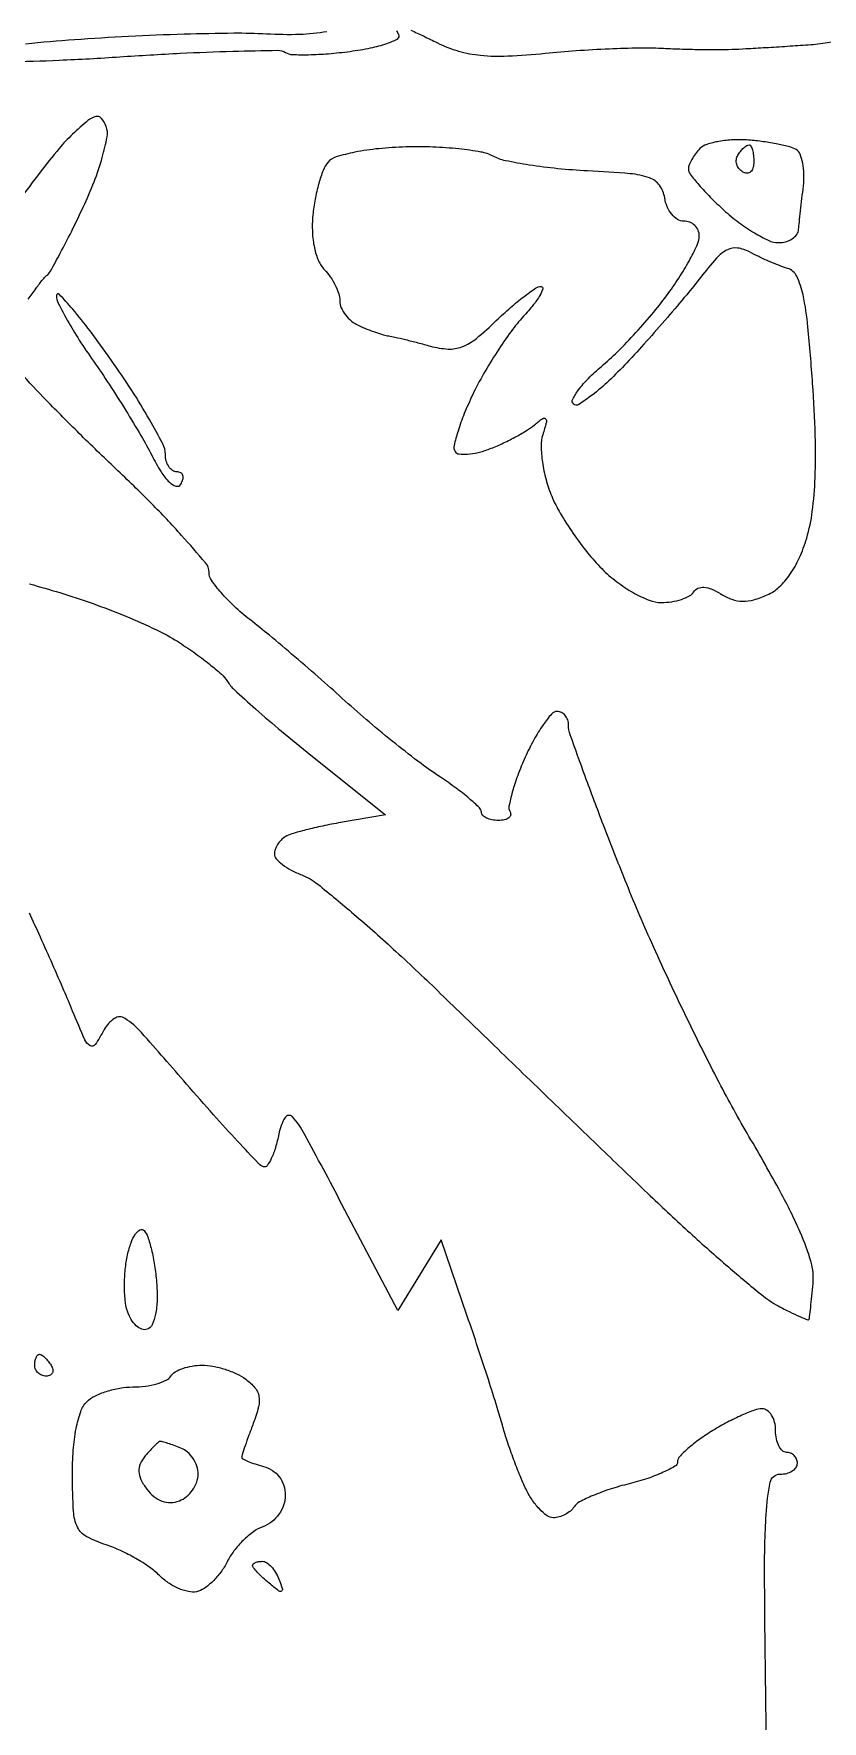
# Model space of a CAD drawing. Extents: x 0 to 102, y 0 to 135.
# Drawn here: x 64.88 to 71, y 37.59 to 50.69 of the extents above; entities that cross this region are included whole.
import ezdxf

# ---------------------------------------------------------------- set-up
doc = ezdxf.new("R2010")
doc.units = 0
doc.header["$MEASUREMENT"] = 0

msp = doc.modelspace()

# ---------------------------------------------------------------- linework, layer by layer
for points in [[(64.672989, 50.476827, 0.008852), (65.079934, 50.48738, 0.00577), (65.549185, 50.513294, -0.004021), (66.018787, 50.540876, -0.006129), (66.426844, 50.55654, -0.002526), (66.775001, 50.563872, -0.143365), (66.836566, 50.546914, 0.129944), (66.888109, 50.531244, 0.013664), (67.015187, 50.530053, 0.016182), (67.169191, 50.537809, 0.012303), (67.337219, 50.555904, 0.017494), (67.496691, 50.582765, 0.032369), (67.623362, 50.617355, 0.040474), (67.707079, 50.653959, 0.432042), (67.715696, 50.686085, -0.032174), (67.700589, 50.714459, -0.068123)], [(67.15605, 50.708617, -0.038397), (66.945874, 50.686385, -0.021324), (66.688003, 50.689997, 0.016597), (66.433841, 50.69596, 0.005044), (66.048625, 50.688324, 0.005045), (65.616876, 50.671045, 0.005483), (65.19738, 50.6454, 0.007043), (64.817955, 50.612647, 0.012978)], [(67.809634, 50.71954, -0.006659), (67.906428, 50.675036, -0.004616), (68.014703, 50.622264, 0.045076), (68.179059, 50.558015, 0.046591), (68.350458, 50.525151, 0.035603), (68.560802, 50.519859, 0.013677), (68.852551, 50.541305, -0.007861), (69.092423, 50.561745, -0.006488), (69.348691, 50.576191, -0.006559), (69.584227, 50.58331, -0.017374), (69.7527, 50.580337, 0.005049), (69.897755, 50.574199, 0.004063), (70.053823, 50.570442, 0.004107), (70.198075, 50.569326, 0.010484), (70.3026, 50.571569, 0.003162), (70.409627, 50.576789, 0.001099), (70.563802, 50.585627, 0.001092), (70.733539, 50.596104, 0.001272), (70.8948, 50.606823, 0.022665), (71.045172, 50.624076, 0.039431), (71.167141, 50.653714, 0.048623), (71.251511, 50.690823, 0.271183), (71.2755, 50.7318, -0.054664)], [(64.83884, 48.630896, -0.009157), (64.89881, 48.715731, -0.007978), (64.951548, 48.785163, -0.060334), (64.980625, 48.8142, 0.099566), (65.01074, 48.84937, 0.004614), (65.086531, 48.987966, 0.007496), (65.172998, 49.155607, 0.005297), (65.265279, 49.346343, 0.017949), (65.349756, 49.543875, 0.022672), (65.412803, 49.732298, 0.021582), (65.450763, 49.891262, 0.140324), (65.443641, 49.972366, 0.081613), (65.406675, 50.035563, 0.28385), (65.36376, 50.050047, 0.119465), (65.302207, 50.019132, 0.012736), (65.18188, 49.911727, 0.031189), (65.078244, 49.801425, 0.008766), (64.930661, 49.616801, 0.008803), (64.770812, 49.401759, 0.009172)], [(64.848753, 46.42084, -0.004117), (65.083355, 46.35307, -0.014142), (65.334187, 46.270578, -0.011688), (65.59661, 46.16898, -0.011857), (65.833036, 46.064397, -0.030737), (65.996344, 45.974833, -0.013352), (66.123489, 45.889739, -0.014687), (66.24184, 45.800537, -0.014201), (66.338177, 45.71879, -0.069022), (66.384268, 45.664172, 0.065745), (66.437623, 45.600102, 0.005138), (66.603055, 45.450613, 0.006934), (66.805405, 45.27645, 0.005245), (67.032137, 45.09072), (67.610974, 44.62662), (67.263488, 44.5673, 0.009506), (67.124341, 44.540814, 0.011162), (66.993606, 44.510282, 0.01015), (66.884683, 44.479896, 0.065399), (66.8327, 44.456497, 0.06315), (66.800836, 44.430745, 0.051553), (66.77387, 44.396138, 0.053373), (66.75552, 44.358371, 0.086625), (66.7494, 44.323313, 0.185191), (66.763544, 44.286434, 0.046349), (66.81176, 44.241903, 0.041042), (66.880419, 44.197795, 0.031428), (66.96169, 44.1609, -0.079163), (67.08609, 44.089455, -0.006968), (67.366114, 43.856808, -0.008987), (67.693039, 43.567075, -0.006876), (68.04034, 43.239037, 0.000502), (68.427441, 42.863954, 0.000325), (68.875868, 42.430886, 0.000327), (69.314375, 42.008502, 0.000621), (69.6681, 41.669072, 0.006058), (69.976673, 41.380788, 0.007268), (70.27418, 41.117334, 0.006332), (70.530361, 40.902618, 0.04717), (70.66215, 40.814256, 0.008438), (70.751863, 40.767609, 0.014408), (70.828478, 40.732119, 0.008291), (70.891217, 40.706447, 0.439406), (70.901673, 40.711577, 0.043158), (70.90514, 40.728651, 0.001235), (70.913426, 40.802603, 0.002496), (70.922535, 40.889762, 0.001714), (70.932033, 40.9887, 0.094569), (70.915954, 41.155147, 0.031558), (70.832153, 41.386173, 0.022213), (70.680048, 41.69669, 0.007704), (70.434186, 42.1308, -0.013164), (70.202872, 42.549827, -0.006943), (69.936814, 43.081228, -0.006903), (69.679351, 43.633128, -0.010577), (69.473091, 44.1189, -0.003098), (69.304591, 44.547995, -0.004577), (69.162549, 44.926698, -0.002166), (69.046233, 45.250005, -0.085784), (69.033465, 45.32445, 0.082549), (69.026804, 45.364838, 0.092568), (69.007494, 45.399136, 0.100768), (68.978699, 45.422069, 0.118473), (68.944864, 45.4302, 0.217279), (68.90138, 45.410368, 0.026556), (68.8354, 45.325682, 0.027562), (68.764312, 45.210685, 0.019405), (68.696828, 45.074394, 0.015606), (68.638836, 44.933209, 0.021751), (68.596522, 44.803368, 0.018997), (68.570984, 44.696014, 0.189505), (68.579057, 44.651394, -0.190336), (68.583615, 44.625974, -0.185236), (68.569643, 44.603938, -0.109821), (68.536294, 44.589021, -0.050507), (68.488693, 44.5842, -0.046115), (68.438169, 44.58887, -0.065683), (68.395374, 44.602838, -0.085294), (68.36637, 44.623407, -0.19612), (68.356222, 44.64765, 0.201439), (68.341307, 44.682282, 0.014691), (68.262791, 44.75357, 0.018679), (68.160334, 44.834819, 0.012969), (68.038972, 44.91913, -0.016587), (67.888004, 45.025636, -0.006894), (67.691066, 45.178909, -0.006812), (67.484432, 45.349022, -0.008743), (67.2993, 45.511355, 0.004384), (67.114147, 45.676584, 0.00328), (66.907364, 45.855496, 0.003316), (66.710381, 46.021436, 0.007566), (66.55905, 46.143389, -0.02172), (66.437585, 46.247078, -0.02729), (66.334992, 46.353691, -0.027351), (66.260908, 46.449754, -0.151709), (66.2418, 46.51128, 0.177739), (66.214979, 46.584348, 0.007379), (66.028838, 46.797279, 0.012004), (65.79461, 47.045138, 0.008156), (65.516823, 47.31631, -0.005052), (65.233227, 47.589734, -0.006688), (64.980944, 47.844664, -0.004927), (64.775197, 48.062464, -0.064012)], [(70.571704, 36.890824, 0.003392), (70.566571, 37.62585, -0.001734), (70.555276, 38.722545, -0.01615), (70.567329, 39.19572, -0.035344), (70.599675, 39.446206, -0.357035), (70.675427, 39.5082, 0.06089), (70.726964, 39.5145, 0.07949), (70.77061, 39.533051, 0.097404), (70.799831, 39.560534, 0.156728), (70.8102, 39.5928, 0.099038), (70.803741, 39.625087, 0.097945), (70.785349, 39.652549, 0.097945), (70.757887, 39.670941, 0.099038), (70.7256, 39.6774, -0.191087), (70.693293, 39.690215, -0.088204), (70.665851, 39.727103, -0.068025), (70.647234, 39.781846, -0.048028), (70.641, 39.8466, 0.060634), (70.633128, 39.911279, 0.079467), (70.609936, 39.966005, 0.097611), (70.575582, 40.002583, 0.157568), (70.53525, 40.015484, 0.086371), (70.477672, 40.005285, 0.01697), (70.379797, 39.966016, 0.017536), (70.26757, 39.911726, 0.015476), (70.15455, 39.847527, 0.018705), (70.049245, 39.77779, 0.025592), (69.960367, 39.706865, 0.024232), (69.894888, 39.642972, 0.18952), (69.8796, 39.604087, -0.267047), (69.859666, 39.569426, -0.025292), (69.769244, 39.522765, -0.027004), (69.647874, 39.475435, -0.01779), (69.503921, 39.43369, 0.016512), (69.356241, 39.391272, 0.020975), (69.223231, 39.342016, 0.019511), (69.117378, 39.292747, 0.136483), (69.075929, 39.254446, -0.079872), (69.047918, 39.222054, -0.053415), (69.00716, 39.194665, -0.052537), (68.960603, 39.176071, -0.068858), (68.915287, 39.1698, -0.157978), (68.866128, 39.18573, -0.048137), (68.806722, 39.238141, -0.04284), (68.747573, 39.313411, -0.035464), (68.697825, 39.40245, -0.013802), (68.651008, 39.509869, -0.007997), (68.600416, 39.641313, -0.007988), (68.553859, 39.774857, -0.013304), (68.519471, 39.8889, 0.008936), (68.479853, 40.024561, 0.002301), (68.41098, 40.242105, 0.002341), (68.330103, 40.48956, 0.00238), (68.247346, 40.7349), (68.044442, 41.3271), (67.876177, 41.052716), (67.707912, 40.778332), (67.274254, 41.602616, 0.00219), (66.983586, 42.149285, 0.059771), (66.88991, 42.282612, 0.511112), (66.831953, 42.276442, 0.079731), (66.783762, 42.148645, -0.021903), (66.757498, 42.043722, -0.037351), (66.725364, 41.959312, -0.045595), (66.69242, 41.903026, -0.34391), (66.66477, 41.894845, -0.109812), (66.625191, 41.921551, -0.002351), (66.463784, 42.093504, -0.0053), (66.277279, 42.298389, -0.003536), (66.067848, 42.53679, 0.003447), (65.716353, 42.93705, 0.064918), (65.590208, 43.046273, 0.299895), (65.507283, 43.046377, 0.123895), (65.427776, 42.95979, -0.023702), (65.357914, 42.844201, -0.396852), (65.317988, 42.835098, -0.158084), (65.277805, 42.88038, -0.005299), (65.182954, 43.1037, 0.004018), (65.115606, 43.263404, 0.001938), (65.026899, 43.466951, 0.001921), (64.932777, 43.678451, 0.002755), (64.847614, 43.8651, -0.011323)], [(71.2948, 38.399682, 0.000085), (71.307258, 37.847058, 0.026541)]]:
    msp.add_lwpolyline(points, format="xyb")
for points in [[(67.769679, 49.813242, 0.017537), (67.560199, 49.800106, 0.024709), (67.375121, 49.772682, 0.02498), (67.229312, 49.736, 0.146449), (67.164282, 49.692718, 0.080529), (67.12839, 49.631742, 0.023656), (67.093702, 49.528454, 0.023093), (67.065155, 49.406811, 0.02292), (67.047861, 49.28275, 0.033922), (67.044594, 49.151341, 0.042027), (67.060084, 49.029993, 0.047572), (67.091955, 48.929127, 0.096367), (67.138317, 48.860368, -0.045561), (67.183739, 48.805818, -0.037082), (67.222137, 48.740156, -0.038437), (67.248495, 48.673816, -0.07548), (67.257, 48.617794, 0.103212), (67.267934, 48.56539, 0.061725), (67.30049, 48.510419, 0.057934), (67.348437, 48.461338, 0.063243), (67.40505, 48.426236, 0.012743), (67.467937, 48.399409, 0.011406), (67.534462, 48.374754, 0.01152), (67.595215, 48.355355, 0.034642), (67.6377, 48.345998, -0.019124), (67.684861, 48.337135, -0.003895), (67.767577, 48.317611, -0.004099), (67.863431, 48.293362, -0.003835), (67.961034, 48.267015, 0.054206), (68.097725, 48.244533, 0.106426), (68.206078, 48.261723, 0.079521), (68.317512, 48.326731, 0.020744), (68.472662, 48.465102, -0.012777), (68.582672, 48.566406, -0.017244), (68.687498, 48.651904, -0.014331), (68.777708, 48.716448, -0.149188), (68.820805, 48.7296, -0.503308), (68.833656, 48.712276, -0.060824), (68.811125, 48.661259, -0.034996), (68.759038, 48.586308, -0.016523), (68.68218, 48.49695, 0.0285), (68.587451, 48.381326, 0.013605), (68.478556, 48.222903, 0.013438), (68.373468, 48.050773, 0.018617), (68.289327, 47.890725, 0.014987), (68.223796, 47.742717, 0.021214), (68.17515, 47.607106, 0.018068), (68.144601, 47.49492, 0.198369), (68.15197, 47.449808, 0.224856), (68.183157, 47.429603, 0.050757), (68.248011, 47.427586, 0.043116), (68.330543, 47.440611, 0.030165), (68.420473, 47.468726, 0.017892), (68.516186, 47.509091, 0.014365), (68.616172, 47.559079, 0.014606), (68.705995, 47.610693, 0.035508), (68.768081, 47.65518, -0.017695), (68.833305, 47.705523, -0.38945), (68.855236, 47.70286, -0.247885), (68.861314, 47.675838, -0.010654), (68.832927, 47.579312, 0.081866), (68.820104, 47.490856, 0.031454), (68.830344, 47.366698, 0.030114), (68.858669, 47.230731, 0.032557), (68.902603, 47.102754, 0.033698), (68.969551, 46.968692, 0.018293), (69.068542, 46.813263, 0.01815), (69.181293, 46.66182, 0.027287), (69.291187, 46.539228, 0.033716), (69.407107, 46.43797, 0.033508), (69.535817, 46.352981, 0.035577), (69.658751, 46.29428, 0.093863), (69.754215, 46.2762, 0.038048), (69.834526, 46.28232, 0.041651), (69.910509, 46.300542, 0.04572), (69.971863, 46.327209, 0.12968), (70.005429, 46.359068, -0.158029), (70.038022, 46.38673, -0.117617), (70.08494, 46.394116, -0.0812), (70.145062, 46.379399, -0.039054), (70.215654, 46.342632, 0.054997), (70.301551, 46.301312, 0.079635), (70.384244, 46.286303, 0.073084), (70.472647, 46.297438, 0.0391), (70.576294, 46.335198, 0.080963), (70.668749, 46.396981, 0.0533), (70.75267, 46.493904, 0.04619), (70.82495, 46.621677, 0.032861), (70.882447, 46.775929, 0.041536), (70.92618, 46.983069, 0.021731), (70.947677, 47.245959, 0.017525), (70.948686, 47.572018, 0.009203), (70.928274, 47.97699, 0.006288), (70.892501, 48.415813, 0.030035), (70.853964, 48.664121, 0.056303), (70.804903, 48.809, 0.212614), (70.73414, 48.87017, -0.019267), (70.670841, 48.892018, -0.009255), (70.591357, 48.924633, -0.009161), (70.509578, 48.961765, -0.012939), (70.438262, 48.998029, 0.089401), (70.345749, 49.028478, 0.155784), (70.266877, 49.014984, 0.090915), (70.182074, 48.949188, 0.018252), (70.059411, 48.801503, -0.009835), (69.950845, 48.666221, -0.00422), (69.800859, 48.489727, -0.004173), (69.637867, 48.304327, -0.005493), (69.485941, 48.138108, -0.015145), (69.34555, 47.996697, -0.025001), (69.217773, 47.887148, -0.022456), (69.112466, 47.812943, -0.352144), (69.071619, 47.817381, -0.325364), (69.065735, 47.854727, -0.041855), (69.111136, 47.927708, -0.03602), (69.187457, 48.016112, -0.021779), (69.28937, 48.10974, 0.021154), (69.412839, 48.222888, 0.011348), (69.555867, 48.372174, 0.01128), (69.695102, 48.531328, 0.017319), (69.807593, 48.67581, 0.014949), (69.899944, 48.811668, 0.018116), (69.977945, 48.944523, 0.01692), (70.035039, 49.059521, 0.107154), (70.0488, 49.122993, 0.105115), (70.039537, 49.166569, 0.099178), (70.013252, 49.203652, 0.096403), (69.973979, 49.228506, 0.093277), (69.927784, 49.2372, -0.138846), (69.879519, 49.250866, -0.083435), (69.834375, 49.290328, -0.072149), (69.799104, 49.348914, -0.062455), (69.779734, 49.418062, 0.120679), (69.739762, 49.5157, 0.152697), (69.661876, 49.573566, 0.0635), (69.511088, 49.605562, 0.008123), (69.180035, 49.62745, -0.012309), (68.949041, 49.644665, -0.013922), (68.728518, 49.672788, -0.013212), (68.543205, 49.706722, -0.071085), (68.447125, 49.741736, 0.079698), (68.353311, 49.774115, 0.017031), (68.182025, 49.798117, 0.017394), (67.979437, 49.812398, 0.015789)], [(70.430491, 49.866861, 0.030394), (70.313849, 49.869008, 0.033106), (70.201143, 49.856726, 0.03515), (70.107217, 49.833242, 0.118075), (70.053559, 49.800319, 0.034534), (70.019363, 49.761043, 0.03332), (69.990449, 49.716978, 0.03516), (69.970371, 49.674746, 0.093649), (69.9642, 49.642087, 0.16505), (69.977486, 49.602937, 0.014268), (70.044967, 49.519971, 0.017586), (70.133833, 49.423915, 0.012733), (70.23915, 49.323087, 0.023898), (70.355282, 49.227167, 0.026066), (70.476823, 49.145706, 0.026765), (70.587222, 49.087553, 0.104013), (70.66215, 49.07048, 0.069073), (70.719458, 49.077459, 0.080343), (70.769544, 49.099793, 0.0921), (70.804851, 49.133585, 0.133962), (70.819846, 49.17375, -0.003662), (70.825344, 49.229503, -0.001035), (70.834722, 49.316255, -0.001043), (70.845725, 49.414227, -0.001102), (70.856941, 49.510374, 0.03544), (70.86132, 49.602521, 0.042903), (70.851898, 49.688527, 0.048244), (70.831351, 49.75706, 0.158693), (70.801227, 49.792646, 0.074082), (70.751578, 49.81397, 0.015055), (70.658019, 49.835648, 0.015566), (70.546685, 49.854351, 0.014034)], [(70.434493, 49.8294, -0.279105), (70.448886, 49.820687, -0.051652), (70.460841, 49.790656, -0.042195), (70.469094, 49.748046, -0.026751), (70.4718, 49.697507, -0.067432), (70.465488, 49.650917, -0.140899), (70.446543, 49.619967, -0.190788), (70.418472, 49.609256, -0.136093), (70.38582, 49.618753, -0.090427), (70.356694, 49.645025, -0.095498), (70.339394, 49.679416, -0.099685), (70.336533, 49.716527, -0.108373), (70.348513, 49.750646, -0.031646), (70.369888, 49.780788, -0.037297), (70.393847, 49.806266, -0.040575), (70.416862, 49.824145, -0.145859)], [(65.4804, 48.161961, 0.007503), (65.317991, 48.385285, 0.014957), (65.181656, 48.556072, 0.015681), (65.079283, 48.669331, 0.6751), (65.0574, 48.66051, 0.116916), (65.071695, 48.600212, 0.011721), (65.141697, 48.468651, 0.014215), (65.234468, 48.314187, 0.010844), (65.34437, 48.15039, -0.008402), (65.466352, 47.970493, -0.00618), (65.595661, 47.767277, -0.006248), (65.713232, 47.571953, -0.013832), (65.796852, 47.419497, 0.020501), (65.869732, 47.290725, 0.057558), (65.934038, 47.209723, 0.127514), (65.985179, 47.17968, 0.335477), (66.022475, 47.19414, 0.069295), (66.038886, 47.231365, 0.143769), (66.03861, 47.26283, 0.190144), (66.022184, 47.283559, 0.131975), (65.992993, 47.2914, -0.148915), (65.958826, 47.301807, -0.098783), (65.929718, 47.331081, -0.082177), (65.91009, 47.37484, -0.064503), (65.9034, 47.426484, 0.120773), (65.883423, 47.507982, 0.010294), (65.779144, 47.698253, 0.013151), (65.642413, 47.922151, 0.009807)], [(65.737155, 41.398912, -0.114393), (65.766109, 41.351469, -0.020637), (65.794761, 41.251408, -0.021297), (65.818937, 41.129024, -0.017858), (65.834347, 40.997614, -0.0251), (65.838543, 40.861552, -0.043861), (65.826504, 40.749498, -0.056075), (65.800974, 40.66889, -0.206192), (65.762529, 40.633407, -0.174468), (65.720642, 40.633691, -0.09733), (65.676527, 40.660514, -0.076134), (65.636815, 40.709776, -0.054847), (65.608175, 40.774444, -0.053527), (65.590754, 40.860214, -0.024153), (65.585569, 40.975025, -0.023582), (65.591759, 41.097933, -0.029692), (65.609554, 41.210463, -0.030198), (65.636478, 41.305313, -0.06465), (65.670617, 41.373177, -0.127215), (65.705675, 41.404082, -0.327096)], [(64.925507, 40.4388, -0.151918), (64.943335, 40.433255, -0.038439), (64.967214, 40.413949, -0.035638), (64.992343, 40.386583, -0.029505), (65.0151, 40.3542, -0.082592), (65.028341, 40.321874, -0.161196), (65.025709, 40.294451, -0.182303), (65.007821, 40.276223, -0.108972), (64.977793, 40.2696, -0.093332), (64.943593, 40.27604, -0.09642), (64.914518, 40.294451, -0.099167), (64.895058, 40.32192, -0.105053), (64.8882, 40.3542, -0.042167), (64.890936, 40.386589, -0.061769), (64.899159, 40.413949, -0.081139), (64.911241, 40.432501, -0.210953)], [(66.188323, 40.3542, -0.046953), (66.272011, 40.346324, -0.030501), (66.366242, 40.322397, -0.030609), (66.45619, 40.287423, -0.049874), (66.526722, 40.245935, -0.058221), (66.598566, 40.179316, -0.135418), (66.629424, 40.113359, -0.105628), (66.625918, 40.03008, -0.027701), (66.585191, 39.902028, 0.003531), (66.550865, 39.809788, 0.005094), (66.521917, 39.727696, 0.00276), (66.498576, 39.658033, 0.079613), (66.4956, 39.63946, 0.28302), (66.503378, 39.626819, 0.01735), (66.545302, 39.607446, 0.021646), (66.599955, 39.587193, 0.013957), (66.6648, 39.568287, -0.081636), (66.733671, 39.53764, -0.085829), (66.787749, 39.486974, -0.084792), (66.822138, 39.420519, -0.077243), (66.834, 39.344194, -0.082347), (66.821431, 39.268394, -0.072621), (66.784853, 39.197029, -0.071899), (66.728976, 39.138494, -0.077847), (66.66022, 39.100062, 0.068273), (66.586156, 39.060496, 0.037069), (66.507145, 38.993799, 0.036127), (66.43546, 38.912622, 0.047203), (66.383145, 38.828588, -0.042732), (66.333593, 38.747384, -0.041028), (66.270344, 38.674586, -0.043921), (66.203582, 38.619969, -0.102264), (66.144194, 38.595274, -0.102727), (66.081263, 38.596185, -0.048563), (66.003743, 38.621554, -0.045293), (65.924747, 38.665104, -0.04804), (65.856559, 38.721424, 0.044072), (65.779776, 38.785874, 0.022125), (65.672809, 38.853829, 0.021781), (65.555167, 38.9148, 0.030031), (65.444441, 38.958329, -0.042898), (65.292575, 39.022584, -0.159183), (65.221212, 39.096316, -0.100117), (65.189677, 39.217899, -0.011776), (65.181056, 39.498942, -0.020174), (65.18751, 39.693109, -0.02995), (65.210146, 39.861722, -0.034119), (65.245609, 39.994207, -0.114406), (65.292849, 40.069963, -0.081101), (65.354232, 40.114115, -0.037675), (65.445406, 40.151208, -0.036041), (65.549263, 40.176516, -0.041767), (65.65065, 40.185, 0.03216), (65.747414, 40.19123, 0.037679), (65.837461, 40.209851, 0.041055), (65.909286, 40.236993, 0.144456), (65.9457, 40.2696, -0.123721), (65.979144, 40.302097, -0.047369), (66.038538, 40.329349, -0.043214), (66.111632, 40.347945, -0.040712)], [(65.86454, 39.762, 0.178388), (65.850347, 39.75677, 0.013489), (65.819395, 39.728897, 0.017267), (65.783641, 39.692478, 0.012234), (65.745992, 39.649309, 0.069364), (65.708165, 39.588192, 0.117047), (65.697272, 39.529223, 0.101833), (65.713661, 39.465913, 0.043799), (65.759015, 39.390905, 0.065054), (65.813275, 39.333964, 0.084667), (65.876007, 39.298822, 0.090552), (65.943416, 39.287867, 0.086942), (66.011382, 39.301147, 0.082155), (66.067125, 39.333834, 0.065828), (66.114366, 39.38505, 0.06642), (66.146302, 39.446255, 0.087292), (66.1572, 39.5082, 0.080678), (66.147195, 39.5698, 0.065608), (66.117891, 39.629997, 0.066549), (66.074539, 39.679728, 0.088861), (66.023381, 39.710649, 0.005778), (65.970302, 39.730316, 0.007654), (65.921521, 39.746916, 0.005689), (65.88046, 39.759676, 0.072609)], [(66.655749, 38.8314, -0.148172), (66.68854, 38.821464, -0.058677), (66.724758, 38.790608, -0.05126), (66.758609, 38.745663, -0.0442), (66.784585, 38.692534, -0.012731), (66.811608, 38.616371, -0.389672), (66.803916, 38.599495, -0.27071), (66.781769, 38.602362, -0.008807), (66.709037, 38.660593, -0.013646), (66.659687, 38.703877, -0.018888), (66.618046, 38.745491, -0.015689), (66.586553, 38.781648, -0.172995), (66.5802, 38.799459, -0.217663), (66.585785, 38.81168, -0.078541), (66.602392, 38.822017, -0.05972), (66.626822, 38.829061, -0.040372)]]:
    msp.add_lwpolyline(points, format="xyb", close=True)

doc.saveas('drawing.dxf')
